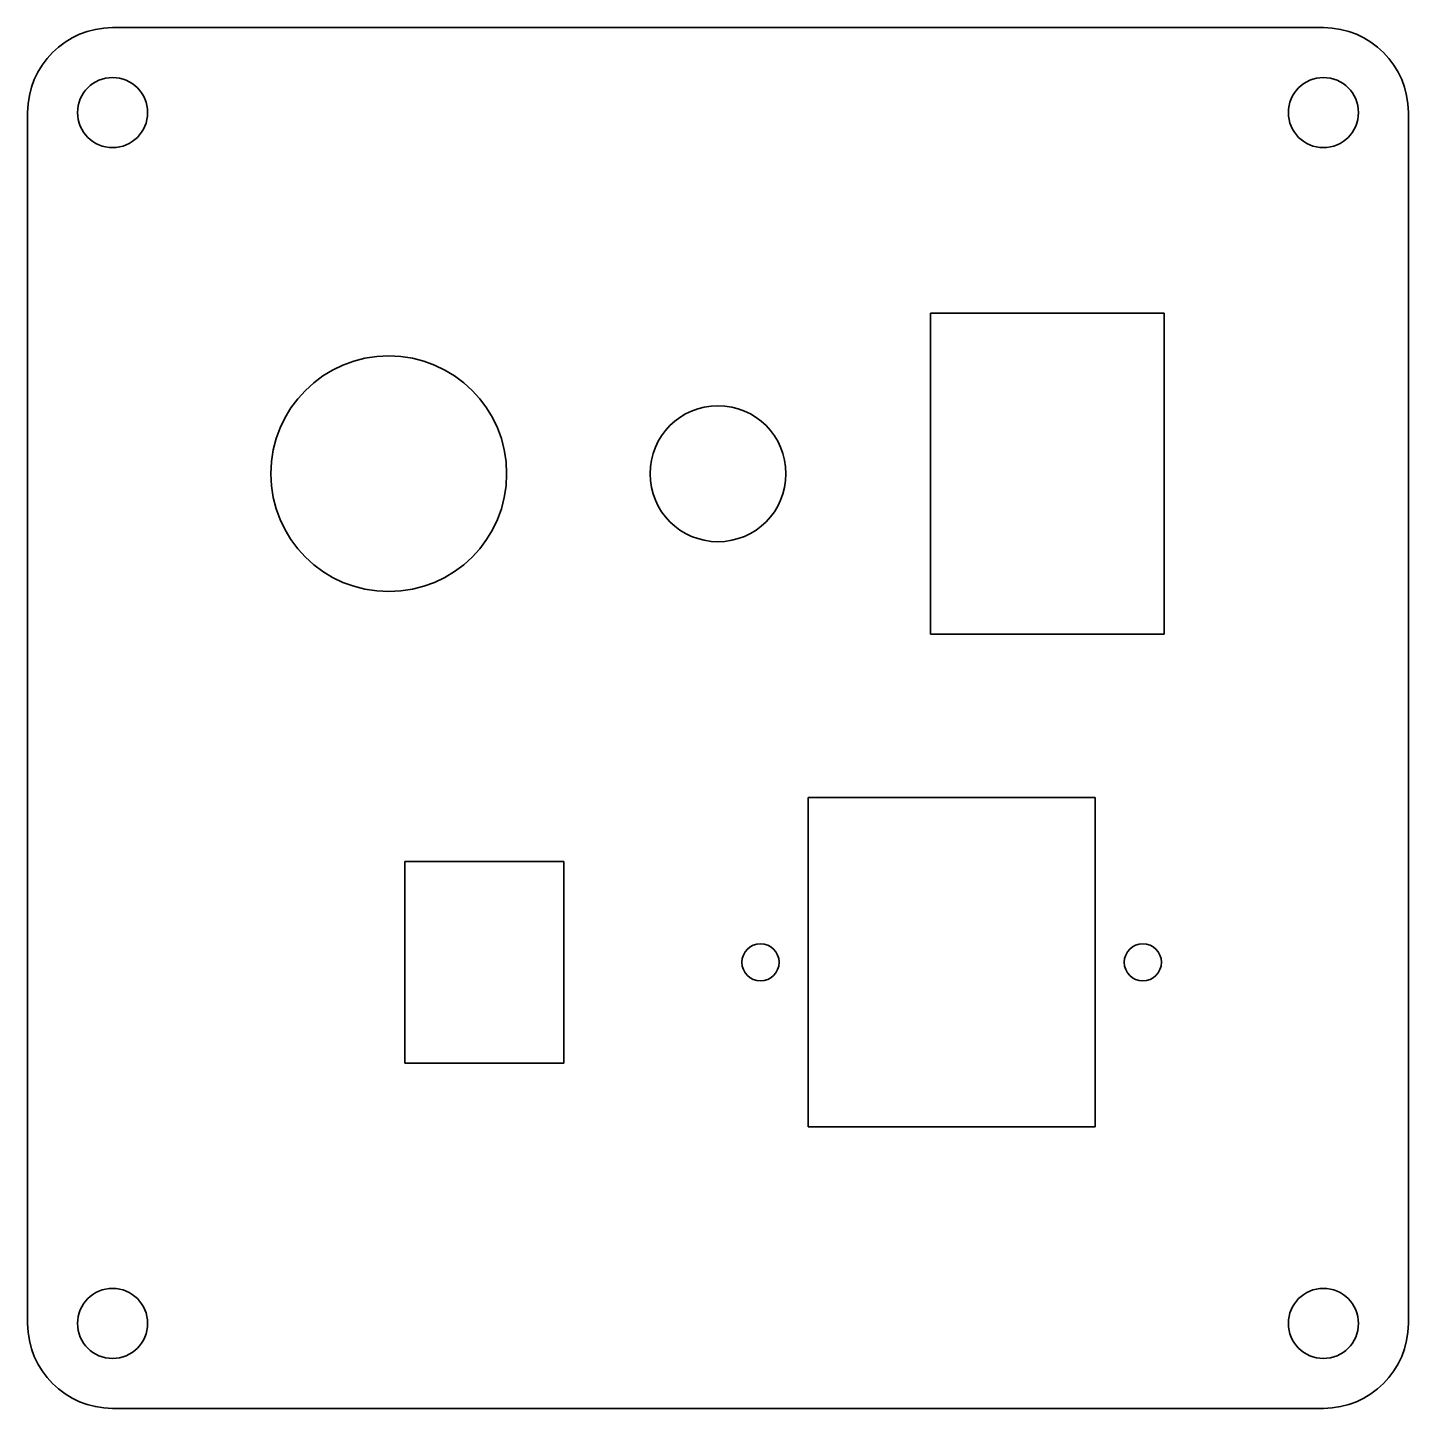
# Model space of a CAD drawing. Header units: inches. Extents: x 0 to 130, y 0 to 130.
import ezdxf

# ---------------------------------------------------------------- set-up
doc = ezdxf.new("R2010")
doc.units = ezdxf.units.IN
doc.header["$MEASUREMENT"] = 0
doc.layers.add('Visible (ANSI)', color=7, linetype='Continuous', lineweight=35)

# ---------------------------------------------------------------- blocks, each defined once
blk = doc.blocks.new('BRZ-CON-04-PLUGPANEL001_Chapas _BRZ-CON-04-PLUGPANEL001')
at = {"layer": 'Visible (ANSI)'}
for p, q in [((-57, 65), (57, 65)), ((-65, -57), (-65, 57)), ((65, 57), (65, -57)), ((20, 38.1), (42, 38.1)), ((20, 7.9), (20, 38.1)), ((42, 38.1), (42, 7.9)), ((42, 7.9), (20, 7.9)), ((8.5, -7.5), (35.5, -7.5)), ((8.5, -38.5), (8.5, -7.5)), ((35.5, -7.5), (35.5, -38.5)), ((-29.5, -13.5), (-14.5, -13.5)), ((-29.5, -32.5), (-29.5, -13.5)), ((-14.5, -13.5), (-14.5, -32.5)), ((-14.5, -32.5), (-29.5, -32.5)), ((35.5, -38.5), (8.5, -38.5)), ((57, -65), (-57, -65))]:
    blk.add_line(p, q, dxfattribs=at)
for centre, radius in [((-57, 57), 3.3), ((57, 57), 3.3), ((-31, 23), 11.1), ((0, 23), 6.4), ((4, -23), 1.75), ((40, -23), 1.75), ((-57, -57), 3.3), ((57, -57), 3.3)]:
    blk.add_circle(centre, radius, dxfattribs=at)
at = {"layer": 'Visible (ANSI)', "extrusion": (0, 0, -1)}
for centre, start, end in [((57, 57), 0, 90), ((-57, 57), 90, 180), ((57, -57), 270, 0), ((-57, -57), 180, 270)]:
    blk.add_arc(centre, 8, start, end, dxfattribs=at)

msp = doc.modelspace()

# ---------------------------------------------------------------- block references
msp.add_blockref('BRZ-CON-04-PLUGPANEL001_Chapas _BRZ-CON-04-PLUGPANEL001', (65, 65))

doc.saveas('drawing.dxf')
